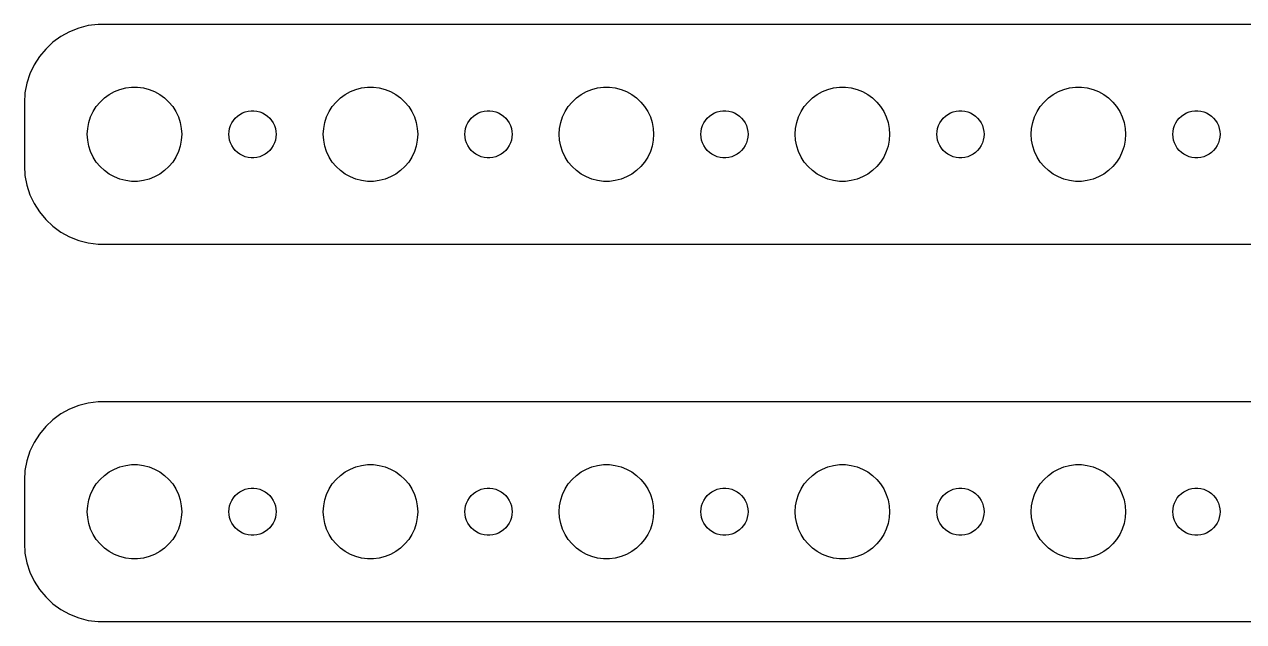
# Model space of a CAD drawing. Header units: metres. Extents: x -157 to 157, y 41 to 79.
# Drawn here: x -157 to -79.5, y 41 to 79 of the extents above; entities that cross this region are included whole.
import ezdxf

# ---------------------------------------------------------------- set-up
doc = ezdxf.new("R2010")
doc.units = ezdxf.units.M

msp = doc.modelspace()

# ---------------------------------------------------------------- linework, layer by layer
for p, q in [((-154.129, 78.5241), (-154.679, 78.2216)), ((-153.545, 78.7553), (-154.129, 78.5241)), ((-152.937, 78.9114), (-153.545, 78.7553)), ((-152.314, 78.9901), (-152.937, 78.9114)), ((152.314, 78.9901), (-152.314, 78.9901)), ((-155.187, 77.8526), (-155.645, 77.4227)), ((-154.679, 78.2216), (-155.187, 77.8526)), ((-156.045, 76.9389), (-156.382, 76.4088)), ((-155.645, 77.4227), (-156.045, 76.9389)), ((-156.382, 76.4088), (-156.649, 75.8406)), ((-156.843, 75.2434), (-156.961, 74.6267)), ((-156.649, 75.8406), (-156.843, 75.2434)), ((-156.961, 74.6267), (-157, 74)), ((-151.912, 74.3115), (-151.607, 74.533)), ((-151.607, 74.533), (-151.277, 74.7145)), ((-151.277, 74.7145), (-150.927, 74.8532)), ((-150.927, 74.8532), (-150.562, 74.9469)), ((-150.562, 74.9469), (-150.188, 74.9941)), ((-150.188, 74.9941), (-149.812, 74.9941)), ((-149.812, 74.9941), (-149.438, 74.9469)), ((-149.438, 74.9469), (-149.073, 74.8532)), ((-149.073, 74.8532), (-148.723, 74.7145)), ((-148.723, 74.7145), (-148.393, 74.533)), ((-148.393, 74.533), (-148.088, 74.3115)), ((-136.912, 74.3115), (-136.607, 74.533)), ((-136.607, 74.533), (-136.277, 74.7145)), ((-136.277, 74.7145), (-135.927, 74.8532)), ((-135.927, 74.8532), (-135.562, 74.9469)), ((-135.562, 74.9469), (-135.188, 74.9941)), ((-135.188, 74.9941), (-134.812, 74.9941)), ((-134.812, 74.9941), (-134.438, 74.9469)), ((-134.438, 74.9469), (-134.073, 74.8532)), ((-134.073, 74.8532), (-133.723, 74.7145)), ((-133.723, 74.7145), (-133.393, 74.533)), ((-133.393, 74.533), (-133.088, 74.3115)), ((-121.912, 74.3115), (-121.607, 74.533)), ((-121.607, 74.533), (-121.277, 74.7145)), ((-121.277, 74.7145), (-120.927, 74.8532)), ((-120.927, 74.8532), (-120.562, 74.9469)), ((-120.562, 74.9469), (-120.188, 74.9941)), ((-120.188, 74.9941), (-119.812, 74.9941)), ((-119.812, 74.9941), (-119.438, 74.9469)), ((-119.438, 74.9469), (-119.073, 74.8532)), ((-119.073, 74.8532), (-118.723, 74.7145)), ((-118.723, 74.7145), (-118.393, 74.533)), ((-118.393, 74.533), (-118.088, 74.3115)), ((-106.912, 74.3115), (-106.607, 74.533)), ((-106.607, 74.533), (-106.277, 74.7145)), ((-106.277, 74.7145), (-105.927, 74.8532)), ((-105.927, 74.8532), (-105.562, 74.9469)), ((-105.562, 74.9469), (-105.188, 74.9941)), ((-105.188, 74.9941), (-104.812, 74.9941)), ((-104.812, 74.9941), (-104.438, 74.9469)), ((-104.438, 74.9469), (-104.073, 74.8532)), ((-104.073, 74.8532), (-103.723, 74.7145)), ((-103.723, 74.7145), (-103.393, 74.533)), ((-103.393, 74.533), (-103.088, 74.3115)), ((-91.9123, 74.3115), (-91.6075, 74.533)), ((-91.6075, 74.533), (-91.2773, 74.7145)), ((-91.2773, 74.7145), (-90.927, 74.8532)), ((-90.927, 74.8532), (-90.5621, 74.9469)), ((-90.5621, 74.9469), (-90.1884, 74.9941)), ((-90.1884, 74.9941), (-89.8116, 74.9941)), ((-89.8116, 74.9941), (-89.4379, 74.9469)), ((-89.4379, 74.9469), (-89.073, 74.8532)), ((-89.073, 74.8532), (-88.7227, 74.7145)), ((-88.7227, 74.7145), (-88.3925, 74.533)), ((-88.3925, 74.533), (-88.0877, 74.3115)), ((-157, 74), (-157, 70)), ((-152.629, 73.4453), (-152.427, 73.7634)), ((-152.427, 73.7634), (-152.187, 74.0536)), ((-152.187, 74.0536), (-151.912, 74.3115)), ((-148.088, 74.3115), (-147.813, 74.0536)), ((-147.813, 74.0536), (-147.573, 73.7634)), ((-147.573, 73.7634), (-147.371, 73.4453)), ((-137.629, 73.4453), (-137.427, 73.7634)), ((-137.427, 73.7634), (-137.187, 74.0536)), ((-137.187, 74.0536), (-136.912, 74.3115)), ((-133.088, 74.3115), (-132.813, 74.0536)), ((-132.813, 74.0536), (-132.573, 73.7634)), ((-132.573, 73.7634), (-132.371, 73.4453)), ((-122.629, 73.4453), (-122.427, 73.7634)), ((-122.427, 73.7634), (-122.187, 74.0536)), ((-122.187, 74.0536), (-121.912, 74.3115)), ((-118.088, 74.3115), (-117.813, 74.0536)), ((-117.813, 74.0536), (-117.573, 73.7634)), ((-117.573, 73.7634), (-117.371, 73.4453)), ((-107.629, 73.4453), (-107.427, 73.7634)), ((-107.427, 73.7634), (-107.187, 74.0536)), ((-107.187, 74.0536), (-106.912, 74.3115)), ((-103.088, 74.3115), (-102.813, 74.0536)), ((-102.813, 74.0536), (-102.573, 73.7634)), ((-102.573, 73.7634), (-102.371, 73.4453)), ((-92.6289, 73.4453), (-92.427, 73.7634)), ((-92.427, 73.7634), (-92.1869, 74.0536)), ((-92.1869, 74.0536), (-91.9123, 74.3115)), ((-88.0877, 74.3115), (-87.8131, 74.0536)), ((-87.8131, 74.0536), (-87.573, 73.7634)), ((-87.573, 73.7634), (-87.3711, 73.4453)), ((-152.906, 72.7461), (-152.789, 73.1044)), ((-152.789, 73.1044), (-152.629, 73.4453)), ((-147.371, 73.4453), (-147.211, 73.1044)), ((-147.211, 73.1044), (-147.094, 72.7461)), ((-143.814, 72.7226), (-143.714, 72.8817)), ((-143.714, 72.8817), (-143.593, 73.0268)), ((-143.593, 73.0268), (-143.456, 73.1558)), ((-143.456, 73.1558), (-143.304, 73.2665)), ((-143.304, 73.2665), (-143.139, 73.3572)), ((-143.139, 73.3572), (-142.964, 73.4266)), ((-142.964, 73.4266), (-142.781, 73.4734)), ((-142.781, 73.4734), (-142.594, 73.497)), ((-142.594, 73.497), (-142.406, 73.497)), ((-142.406, 73.497), (-142.219, 73.4734)), ((-142.219, 73.4734), (-142.036, 73.4266)), ((-142.036, 73.4266), (-141.861, 73.3572)), ((-141.861, 73.3572), (-141.696, 73.2665)), ((-141.696, 73.2665), (-141.544, 73.1558)), ((-141.544, 73.1558), (-141.407, 73.0268)), ((-141.407, 73.0268), (-141.286, 72.8817)), ((-141.286, 72.8817), (-141.186, 72.7226)), ((-137.906, 72.7461), (-137.789, 73.1044)), ((-137.789, 73.1044), (-137.629, 73.4453)), ((-132.371, 73.4453), (-132.211, 73.1044)), ((-132.211, 73.1044), (-132.094, 72.7461)), ((-128.814, 72.7226), (-128.714, 72.8817)), ((-128.714, 72.8817), (-128.593, 73.0268)), ((-128.593, 73.0268), (-128.456, 73.1558)), ((-128.456, 73.1558), (-128.304, 73.2665)), ((-128.304, 73.2665), (-128.139, 73.3572)), ((-128.139, 73.3572), (-127.964, 73.4266)), ((-127.964, 73.4266), (-127.781, 73.4734)), ((-127.781, 73.4734), (-127.594, 73.497)), ((-127.594, 73.497), (-127.406, 73.497)), ((-127.406, 73.497), (-127.219, 73.4734)), ((-127.219, 73.4734), (-127.036, 73.4266)), ((-127.036, 73.4266), (-126.861, 73.3572)), ((-126.861, 73.3572), (-126.696, 73.2665)), ((-126.696, 73.2665), (-126.544, 73.1558)), ((-126.544, 73.1558), (-126.407, 73.0268)), ((-126.407, 73.0268), (-126.286, 72.8817)), ((-126.286, 72.8817), (-126.186, 72.7226)), ((-122.906, 72.7461), (-122.789, 73.1044)), ((-122.789, 73.1044), (-122.629, 73.4453)), ((-117.371, 73.4453), (-117.211, 73.1044)), ((-117.211, 73.1044), (-117.094, 72.7461)), ((-113.814, 72.7226), (-113.714, 72.8817)), ((-113.714, 72.8817), (-113.593, 73.0268)), ((-113.593, 73.0268), (-113.456, 73.1558)), ((-113.456, 73.1558), (-113.304, 73.2665)), ((-113.304, 73.2665), (-113.139, 73.3572)), ((-113.139, 73.3572), (-112.964, 73.4266)), ((-112.964, 73.4266), (-112.781, 73.4734)), ((-112.781, 73.4734), (-112.594, 73.497)), ((-112.594, 73.497), (-112.406, 73.497)), ((-112.406, 73.497), (-112.219, 73.4734)), ((-112.219, 73.4734), (-112.036, 73.4266)), ((-112.036, 73.4266), (-111.861, 73.3572)), ((-111.861, 73.3572), (-111.696, 73.2665)), ((-111.696, 73.2665), (-111.544, 73.1558)), ((-111.544, 73.1558), (-111.407, 73.0268)), ((-111.407, 73.0268), (-111.286, 72.8817)), ((-111.286, 72.8817), (-111.186, 72.7226)), ((-107.906, 72.7461), (-107.789, 73.1044)), ((-107.789, 73.1044), (-107.629, 73.4453)), ((-102.371, 73.4453), (-102.211, 73.1044)), ((-102.211, 73.1044), (-102.094, 72.7461)), ((-98.8145, 72.7226), (-98.7135, 72.8817)), ((-98.7135, 72.8817), (-98.5934, 73.0268)), ((-98.5934, 73.0268), (-98.4561, 73.1558)), ((-98.4561, 73.1558), (-98.3037, 73.2665)), ((-98.3037, 73.2665), (-98.1387, 73.3572)), ((-98.1387, 73.3572), (-97.9635, 73.4266)), ((-97.9635, 73.4266), (-97.7811, 73.4734)), ((-97.7811, 73.4734), (-97.5942, 73.497)), ((-97.5942, 73.497), (-97.4058, 73.497)), ((-97.4058, 73.497), (-97.2189, 73.4734)), ((-97.2189, 73.4734), (-97.0365, 73.4266)), ((-97.0365, 73.4266), (-96.8613, 73.3572)), ((-96.8613, 73.3572), (-96.6963, 73.2665)), ((-96.6963, 73.2665), (-96.5439, 73.1558)), ((-96.5439, 73.1558), (-96.4065, 73.0268)), ((-96.4065, 73.0268), (-96.2865, 72.8817)), ((-96.2865, 72.8817), (-96.1855, 72.7226)), ((-92.9057, 72.7461), (-92.7893, 73.1044)), ((-92.7893, 73.1044), (-92.6289, 73.4453)), ((-87.3711, 73.4453), (-87.2107, 73.1044)), ((-87.2107, 73.1044), (-87.0943, 72.7461)), ((-83.8145, 72.7226), (-83.7135, 72.8817)), ((-83.7135, 72.8817), (-83.5934, 73.0268)), ((-83.5934, 73.0268), (-83.4561, 73.1558)), ((-83.4561, 73.1558), (-83.3037, 73.2665)), ((-83.3037, 73.2665), (-83.1387, 73.3572)), ((-83.1387, 73.3572), (-82.9635, 73.4266)), ((-82.9635, 73.4266), (-82.7811, 73.4734)), ((-82.7811, 73.4734), (-82.5942, 73.497)), ((-82.5942, 73.497), (-82.4058, 73.497)), ((-82.4058, 73.497), (-82.2189, 73.4734)), ((-82.2189, 73.4734), (-82.0365, 73.4266)), ((-82.0365, 73.4266), (-81.8613, 73.3572)), ((-81.8613, 73.3572), (-81.6963, 73.2665)), ((-81.6963, 73.2665), (-81.5439, 73.1558)), ((-81.5439, 73.1558), (-81.4065, 73.0268)), ((-81.4065, 73.0268), (-81.2865, 72.8817)), ((-81.2865, 72.8817), (-81.1855, 72.7226)), ((-153, 72), (-152.976, 72.376)), ((-152.976, 72.376), (-152.906, 72.7461)), ((-147.094, 72.7461), (-147.024, 72.376)), ((-147.024, 72.376), (-147, 72)), ((-144, 72), (-143.988, 72.188)), ((-143.988, 72.188), (-143.953, 72.373)), ((-143.953, 72.373), (-143.895, 72.5522)), ((-143.895, 72.5522), (-143.814, 72.7226)), ((-141.186, 72.7226), (-141.105, 72.5522)), ((-141.105, 72.5522), (-141.047, 72.373)), ((-141.047, 72.373), (-141.012, 72.188)), ((-141.012, 72.188), (-141, 72)), ((-138, 72), (-137.976, 72.376)), ((-137.976, 72.376), (-137.906, 72.7461)), ((-132.094, 72.7461), (-132.024, 72.376)), ((-132.024, 72.376), (-132, 72)), ((-129, 72), (-128.988, 72.188)), ((-128.988, 72.188), (-128.953, 72.373)), ((-128.953, 72.373), (-128.895, 72.5522)), ((-128.895, 72.5522), (-128.814, 72.7226)), ((-126.186, 72.7226), (-126.105, 72.5522)), ((-126.105, 72.5522), (-126.047, 72.373)), ((-126.047, 72.373), (-126.012, 72.188)), ((-126.012, 72.188), (-126, 72)), ((-123, 72), (-122.976, 72.376)), ((-122.976, 72.376), (-122.906, 72.7461)), ((-117.094, 72.7461), (-117.024, 72.376)), ((-117.024, 72.376), (-117, 72)), ((-114, 72), (-113.988, 72.188)), ((-113.988, 72.188), (-113.953, 72.373)), ((-113.953, 72.373), (-113.895, 72.5522)), ((-113.895, 72.5522), (-113.814, 72.7226)), ((-111.186, 72.7226), (-111.105, 72.5522)), ((-111.105, 72.5522), (-111.047, 72.373)), ((-111.047, 72.373), (-111.012, 72.188)), ((-111.012, 72.188), (-111, 72)), ((-108, 72), (-107.976, 72.376)), ((-107.976, 72.376), (-107.906, 72.7461)), ((-102.094, 72.7461), (-102.024, 72.376)), ((-102.024, 72.376), (-102, 72)), ((-99, 72), (-98.9882, 72.188)), ((-98.9882, 72.188), (-98.9529, 72.373)), ((-98.9529, 72.373), (-98.8947, 72.5522)), ((-98.8947, 72.5522), (-98.8145, 72.7226)), ((-96.1855, 72.7226), (-96.1053, 72.5522)), ((-96.1053, 72.5522), (-96.0471, 72.373)), ((-96.0471, 72.373), (-96.0118, 72.188)), ((-96.0118, 72.188), (-96, 72)), ((-93, 72), (-92.9763, 72.376)), ((-92.9763, 72.376), (-92.9057, 72.7461)), ((-87.0943, 72.7461), (-87.0237, 72.376)), ((-87.0237, 72.376), (-87, 72)), ((-84, 72), (-83.9882, 72.188)), ((-83.9882, 72.188), (-83.9529, 72.373)), ((-83.9529, 72.373), (-83.8947, 72.5522)), ((-83.8947, 72.5522), (-83.8145, 72.7226)), ((-81.1855, 72.7226), (-81.1053, 72.5522)), ((-81.1053, 72.5522), (-81.0471, 72.373)), ((-81.0471, 72.373), (-81.0118, 72.188)), ((-81.0118, 72.188), (-81, 72)), ((-152.976, 71.624), (-153, 72)), ((-152.906, 71.2539), (-152.976, 71.624)), ((-147.024, 71.624), (-147.094, 71.2539)), ((-147, 72), (-147.024, 71.624)), ((-143.988, 71.812), (-144, 72)), ((-143.953, 71.627), (-143.988, 71.812)), ((-143.895, 71.4478), (-143.953, 71.627)), ((-143.814, 71.2774), (-143.895, 71.4478)), ((-141.105, 71.4478), (-141.186, 71.2774)), ((-141.047, 71.627), (-141.105, 71.4478)), ((-141.012, 71.812), (-141.047, 71.627)), ((-141, 72), (-141.012, 71.812)), ((-137.976, 71.624), (-138, 72)), ((-137.906, 71.2539), (-137.976, 71.624)), ((-132.024, 71.624), (-132.094, 71.2539)), ((-132, 72), (-132.024, 71.624)), ((-128.988, 71.812), (-129, 72)), ((-128.953, 71.627), (-128.988, 71.812)), ((-128.895, 71.4478), (-128.953, 71.627)), ((-128.814, 71.2774), (-128.895, 71.4478)), ((-126.105, 71.4478), (-126.186, 71.2774)), ((-126.047, 71.627), (-126.105, 71.4478)), ((-126.012, 71.812), (-126.047, 71.627)), ((-126, 72), (-126.012, 71.812)), ((-122.976, 71.624), (-123, 72)), ((-122.906, 71.2539), (-122.976, 71.624)), ((-117.024, 71.624), (-117.094, 71.2539)), ((-117, 72), (-117.024, 71.624)), ((-113.988, 71.812), (-114, 72)), ((-113.953, 71.627), (-113.988, 71.812)), ((-113.895, 71.4478), (-113.953, 71.627)), ((-113.814, 71.2774), (-113.895, 71.4478)), ((-111.105, 71.4478), (-111.186, 71.2774)), ((-111.047, 71.627), (-111.105, 71.4478)), ((-111.012, 71.812), (-111.047, 71.627)), ((-111, 72), (-111.012, 71.812)), ((-107.976, 71.624), (-108, 72)), ((-107.906, 71.2539), (-107.976, 71.624)), ((-102.024, 71.624), (-102.094, 71.2539)), ((-102, 72), (-102.024, 71.624)), ((-98.9882, 71.812), (-99, 72)), ((-98.9529, 71.627), (-98.9882, 71.812)), ((-98.8947, 71.4478), (-98.9529, 71.627)), ((-98.8145, 71.2774), (-98.8947, 71.4478)), ((-96.1053, 71.4478), (-96.1855, 71.2774)), ((-96.0471, 71.627), (-96.1053, 71.4478)), ((-96.0118, 71.812), (-96.0471, 71.627)), ((-96, 72), (-96.0118, 71.812)), ((-92.9763, 71.624), (-93, 72)), ((-92.9057, 71.2539), (-92.9763, 71.624)), ((-87.0237, 71.624), (-87.0943, 71.2539)), ((-87, 72), (-87.0237, 71.624)), ((-83.9882, 71.812), (-84, 72)), ((-83.9529, 71.627), (-83.9882, 71.812)), ((-83.8947, 71.4478), (-83.9529, 71.627)), ((-83.8145, 71.2774), (-83.8947, 71.4478)), ((-81.1053, 71.4478), (-81.1855, 71.2774)), ((-81.0471, 71.627), (-81.1053, 71.4478)), ((-81.0118, 71.812), (-81.0471, 71.627)), ((-81, 72), (-81.0118, 71.812)), ((-152.789, 70.8956), (-152.906, 71.2539)), ((-152.629, 70.5547), (-152.789, 70.8956)), ((-152.427, 70.2366), (-152.629, 70.5547)), ((-147.371, 70.5547), (-147.573, 70.2366)), ((-147.211, 70.8956), (-147.371, 70.5547)), ((-147.094, 71.2539), (-147.211, 70.8956)), ((-143.714, 71.1183), (-143.814, 71.2774)), ((-143.593, 70.9732), (-143.714, 71.1183)), ((-143.456, 70.8442), (-143.593, 70.9732)), ((-143.304, 70.7335), (-143.456, 70.8442)), ((-143.139, 70.6428), (-143.304, 70.7335)), ((-142.964, 70.5734), (-143.139, 70.6428)), ((-142.781, 70.5266), (-142.964, 70.5734)), ((-142.594, 70.503), (-142.781, 70.5266)), ((-142.219, 70.5266), (-142.406, 70.503)), ((-142.036, 70.5734), (-142.219, 70.5266)), ((-141.861, 70.6428), (-142.036, 70.5734)), ((-141.696, 70.7335), (-141.861, 70.6428)), ((-141.544, 70.8442), (-141.696, 70.7335)), ((-141.407, 70.9732), (-141.544, 70.8442)), ((-141.286, 71.1183), (-141.407, 70.9732)), ((-141.186, 71.2774), (-141.286, 71.1183)), ((-137.789, 70.8956), (-137.906, 71.2539)), ((-137.629, 70.5547), (-137.789, 70.8956)), ((-137.427, 70.2366), (-137.629, 70.5547)), ((-132.371, 70.5547), (-132.573, 70.2366)), ((-132.211, 70.8956), (-132.371, 70.5547)), ((-132.094, 71.2539), (-132.211, 70.8956)), ((-128.714, 71.1183), (-128.814, 71.2774)), ((-128.593, 70.9732), (-128.714, 71.1183)), ((-128.456, 70.8442), (-128.593, 70.9732)), ((-128.304, 70.7335), (-128.456, 70.8442)), ((-128.139, 70.6428), (-128.304, 70.7335)), ((-127.964, 70.5734), (-128.139, 70.6428)), ((-127.781, 70.5266), (-127.964, 70.5734)), ((-127.594, 70.503), (-127.781, 70.5266)), ((-127.219, 70.5266), (-127.406, 70.503)), ((-127.036, 70.5734), (-127.219, 70.5266)), ((-126.861, 70.6428), (-127.036, 70.5734)), ((-126.696, 70.7335), (-126.861, 70.6428)), ((-126.544, 70.8442), (-126.696, 70.7335)), ((-126.407, 70.9732), (-126.544, 70.8442)), ((-126.286, 71.1183), (-126.407, 70.9732)), ((-126.186, 71.2774), (-126.286, 71.1183)), ((-122.789, 70.8956), (-122.906, 71.2539)), ((-122.629, 70.5547), (-122.789, 70.8956)), ((-122.427, 70.2366), (-122.629, 70.5547)), ((-117.371, 70.5547), (-117.573, 70.2366)), ((-117.211, 70.8956), (-117.371, 70.5547)), ((-117.094, 71.2539), (-117.211, 70.8956)), ((-113.714, 71.1183), (-113.814, 71.2774)), ((-113.593, 70.9732), (-113.714, 71.1183)), ((-113.456, 70.8442), (-113.593, 70.9732)), ((-113.304, 70.7335), (-113.456, 70.8442)), ((-113.139, 70.6428), (-113.304, 70.7335)), ((-112.964, 70.5734), (-113.139, 70.6428)), ((-112.781, 70.5266), (-112.964, 70.5734)), ((-112.594, 70.503), (-112.781, 70.5266)), ((-112.219, 70.5266), (-112.406, 70.503)), ((-112.036, 70.5734), (-112.219, 70.5266)), ((-111.861, 70.6428), (-112.036, 70.5734)), ((-111.696, 70.7335), (-111.861, 70.6428)), ((-111.544, 70.8442), (-111.696, 70.7335)), ((-111.407, 70.9732), (-111.544, 70.8442)), ((-111.286, 71.1183), (-111.407, 70.9732)), ((-111.186, 71.2774), (-111.286, 71.1183)), ((-107.789, 70.8956), (-107.906, 71.2539)), ((-107.629, 70.5547), (-107.789, 70.8956)), ((-107.427, 70.2366), (-107.629, 70.5547)), ((-102.371, 70.5547), (-102.573, 70.2366)), ((-102.211, 70.8956), (-102.371, 70.5547)), ((-102.094, 71.2539), (-102.211, 70.8956)), ((-98.7135, 71.1183), (-98.8145, 71.2774)), ((-98.5934, 70.9732), (-98.7135, 71.1183)), ((-98.4561, 70.8442), (-98.5934, 70.9732)), ((-98.3037, 70.7335), (-98.4561, 70.8442)), ((-98.1387, 70.6428), (-98.3037, 70.7335)), ((-97.9635, 70.5734), (-98.1387, 70.6428)), ((-97.7811, 70.5266), (-97.9635, 70.5734)), ((-97.5942, 70.503), (-97.7811, 70.5266)), ((-97.2189, 70.5266), (-97.4058, 70.503)), ((-97.0365, 70.5734), (-97.2189, 70.5266)), ((-96.8613, 70.6428), (-97.0365, 70.5734)), ((-96.6963, 70.7335), (-96.8613, 70.6428)), ((-96.5439, 70.8442), (-96.6963, 70.7335)), ((-96.4065, 70.9732), (-96.5439, 70.8442)), ((-96.2865, 71.1183), (-96.4065, 70.9732)), ((-96.1855, 71.2774), (-96.2865, 71.1183)), ((-92.7893, 70.8956), (-92.9057, 71.2539)), ((-92.6289, 70.5547), (-92.7893, 70.8956)), ((-92.427, 70.2366), (-92.6289, 70.5547)), ((-87.3711, 70.5547), (-87.573, 70.2366)), ((-87.2107, 70.8956), (-87.3711, 70.5547)), ((-87.0943, 71.2539), (-87.2107, 70.8956)), ((-83.7135, 71.1183), (-83.8145, 71.2774)), ((-83.5934, 70.9732), (-83.7135, 71.1183)), ((-83.4561, 70.8442), (-83.5934, 70.9732)), ((-83.3037, 70.7335), (-83.4561, 70.8442)), ((-83.1387, 70.6428), (-83.3037, 70.7335)), ((-82.9635, 70.5734), (-83.1387, 70.6428)), ((-82.7811, 70.5266), (-82.9635, 70.5734)), ((-82.5942, 70.503), (-82.7811, 70.5266)), ((-82.2189, 70.5266), (-82.4058, 70.503)), ((-82.0365, 70.5734), (-82.2189, 70.5266)), ((-81.8613, 70.6428), (-82.0365, 70.5734)), ((-81.6963, 70.7335), (-81.8613, 70.6428)), ((-81.5439, 70.8442), (-81.6963, 70.7335)), ((-81.4065, 70.9732), (-81.5439, 70.8442)), ((-81.2865, 71.1183), (-81.4065, 70.9732)), ((-81.1855, 71.2774), (-81.2865, 71.1183)), ((-157, 70), (-156.961, 69.3733)), ((-152.187, 69.9464), (-152.427, 70.2366)), ((-151.912, 69.6885), (-152.187, 69.9464)), ((-147.813, 69.9464), (-148.088, 69.6885)), ((-147.573, 70.2366), (-147.813, 69.9464)), ((-142.406, 70.503), (-142.594, 70.503)), ((-137.187, 69.9464), (-137.427, 70.2366)), ((-136.912, 69.6885), (-137.187, 69.9464)), ((-132.813, 69.9464), (-133.088, 69.6885)), ((-132.573, 70.2366), (-132.813, 69.9464)), ((-127.406, 70.503), (-127.594, 70.503)), ((-122.187, 69.9464), (-122.427, 70.2366)), ((-121.912, 69.6885), (-122.187, 69.9464)), ((-117.813, 69.9464), (-118.088, 69.6885)), ((-117.573, 70.2366), (-117.813, 69.9464)), ((-112.406, 70.503), (-112.594, 70.503)), ((-107.187, 69.9464), (-107.427, 70.2366)), ((-106.912, 69.6885), (-107.187, 69.9464)), ((-102.813, 69.9464), (-103.088, 69.6885)), ((-102.573, 70.2366), (-102.813, 69.9464)), ((-97.4058, 70.503), (-97.5942, 70.503)), ((-92.1869, 69.9464), (-92.427, 70.2366)), ((-91.9123, 69.6885), (-92.1869, 69.9464)), ((-87.8131, 69.9464), (-88.0877, 69.6885)), ((-87.573, 70.2366), (-87.8131, 69.9464)), ((-82.4058, 70.503), (-82.5942, 70.503)), ((-156.961, 69.3733), (-156.843, 68.7566)), ((-151.607, 69.467), (-151.912, 69.6885)), ((-151.277, 69.2855), (-151.607, 69.467)), ((-150.927, 69.1468), (-151.277, 69.2855)), ((-150.562, 69.0531), (-150.927, 69.1468)), ((-150.188, 69.0059), (-150.562, 69.0531)), ((-149.812, 69.0059), (-150.188, 69.0059)), ((-149.438, 69.0531), (-149.812, 69.0059)), ((-149.073, 69.1468), (-149.438, 69.0531)), ((-148.723, 69.2855), (-149.073, 69.1468)), ((-148.393, 69.467), (-148.723, 69.2855)), ((-148.088, 69.6885), (-148.393, 69.467)), ((-136.607, 69.467), (-136.912, 69.6885)), ((-136.277, 69.2855), (-136.607, 69.467)), ((-135.927, 69.1468), (-136.277, 69.2855)), ((-135.562, 69.0531), (-135.927, 69.1468)), ((-135.188, 69.0059), (-135.562, 69.0531)), ((-134.812, 69.0059), (-135.188, 69.0059)), ((-134.438, 69.0531), (-134.812, 69.0059)), ((-134.073, 69.1468), (-134.438, 69.0531)), ((-133.723, 69.2855), (-134.073, 69.1468)), ((-133.393, 69.467), (-133.723, 69.2855)), ((-133.088, 69.6885), (-133.393, 69.467)), ((-121.607, 69.467), (-121.912, 69.6885)), ((-121.277, 69.2855), (-121.607, 69.467)), ((-120.927, 69.1468), (-121.277, 69.2855)), ((-120.562, 69.0531), (-120.927, 69.1468)), ((-120.188, 69.0059), (-120.562, 69.0531)), ((-119.812, 69.0059), (-120.188, 69.0059)), ((-119.438, 69.0531), (-119.812, 69.0059)), ((-119.073, 69.1468), (-119.438, 69.0531)), ((-118.723, 69.2855), (-119.073, 69.1468)), ((-118.393, 69.467), (-118.723, 69.2855)), ((-118.088, 69.6885), (-118.393, 69.467)), ((-106.607, 69.467), (-106.912, 69.6885)), ((-106.277, 69.2855), (-106.607, 69.467)), ((-105.927, 69.1468), (-106.277, 69.2855)), ((-105.562, 69.0531), (-105.927, 69.1468)), ((-105.188, 69.0059), (-105.562, 69.0531)), ((-104.812, 69.0059), (-105.188, 69.0059)), ((-104.438, 69.0531), (-104.812, 69.0059)), ((-104.073, 69.1468), (-104.438, 69.0531)), ((-103.723, 69.2855), (-104.073, 69.1468)), ((-103.393, 69.467), (-103.723, 69.2855)), ((-103.088, 69.6885), (-103.393, 69.467)), ((-91.6075, 69.467), (-91.9123, 69.6885)), ((-91.2773, 69.2855), (-91.6075, 69.467)), ((-90.927, 69.1468), (-91.2773, 69.2855)), ((-90.5621, 69.0531), (-90.927, 69.1468)), ((-90.1884, 69.0059), (-90.5621, 69.0531)), ((-89.8116, 69.0059), (-90.1884, 69.0059)), ((-89.4379, 69.0531), (-89.8116, 69.0059)), ((-89.073, 69.1468), (-89.4379, 69.0531)), ((-88.7227, 69.2855), (-89.073, 69.1468)), ((-88.3925, 69.467), (-88.7227, 69.2855)), ((-88.0877, 69.6885), (-88.3925, 69.467)), ((-156.843, 68.7566), (-156.649, 68.1594)), ((-156.649, 68.1594), (-156.382, 67.5912)), ((-156.382, 67.5912), (-156.045, 67.0611)), ((-156.045, 67.0611), (-155.645, 66.5773)), ((-155.645, 66.5773), (-155.187, 66.1474)), ((-155.187, 66.1474), (-154.679, 65.7784)), ((-154.679, 65.7784), (-154.129, 65.4759)), ((-154.129, 65.4759), (-153.545, 65.2447)), ((-153.545, 65.2447), (-152.937, 65.0886)), ((-152.937, 65.0886), (-152.314, 65.0099)), ((-152.314, 65.0099), (152.314, 65.0099)), ((-154.129, 54.5241), (-154.679, 54.2216)), ((-153.545, 54.7553), (-154.129, 54.5241)), ((-152.937, 54.9114), (-153.545, 54.7553)), ((-152.314, 54.9901), (-152.937, 54.9114)), ((152.314, 54.9901), (-152.314, 54.9901)), ((-155.187, 53.8526), (-155.645, 53.4227)), ((-154.679, 54.2216), (-155.187, 53.8526)), ((-156.045, 52.9389), (-156.382, 52.4088)), ((-155.645, 53.4227), (-156.045, 52.9389)), ((-156.382, 52.4088), (-156.649, 51.8406)), ((-156.843, 51.2434), (-156.961, 50.6267)), ((-156.649, 51.8406), (-156.843, 51.2434)), ((-156.961, 50.6267), (-157, 50)), ((-151.912, 50.3115), (-151.607, 50.533)), ((-151.607, 50.533), (-151.277, 50.7145)), ((-151.277, 50.7145), (-150.927, 50.8532)), ((-150.927, 50.8532), (-150.562, 50.9469)), ((-150.562, 50.9469), (-150.188, 50.9941)), ((-150.188, 50.9941), (-149.812, 50.9941)), ((-149.812, 50.9941), (-149.438, 50.9469)), ((-149.438, 50.9469), (-149.073, 50.8532)), ((-149.073, 50.8532), (-148.723, 50.7145)), ((-148.723, 50.7145), (-148.393, 50.533)), ((-148.393, 50.533), (-148.088, 50.3115)), ((-136.912, 50.3115), (-136.607, 50.533)), ((-136.607, 50.533), (-136.277, 50.7145)), ((-136.277, 50.7145), (-135.927, 50.8532)), ((-135.927, 50.8532), (-135.562, 50.9469)), ((-135.562, 50.9469), (-135.188, 50.9941)), ((-135.188, 50.9941), (-134.812, 50.9941)), ((-134.812, 50.9941), (-134.438, 50.9469)), ((-134.438, 50.9469), (-134.073, 50.8532)), ((-134.073, 50.8532), (-133.723, 50.7145)), ((-133.723, 50.7145), (-133.393, 50.533)), ((-133.393, 50.533), (-133.088, 50.3115)), ((-121.912, 50.3115), (-121.607, 50.533)), ((-121.607, 50.533), (-121.277, 50.7145)), ((-121.277, 50.7145), (-120.927, 50.8532)), ((-120.927, 50.8532), (-120.562, 50.9469)), ((-120.562, 50.9469), (-120.188, 50.9941)), ((-120.188, 50.9941), (-119.812, 50.9941)), ((-119.812, 50.9941), (-119.438, 50.9469)), ((-119.438, 50.9469), (-119.073, 50.8532)), ((-119.073, 50.8532), (-118.723, 50.7145)), ((-118.723, 50.7145), (-118.393, 50.533)), ((-118.393, 50.533), (-118.088, 50.3115)), ((-106.912, 50.3115), (-106.607, 50.533)), ((-106.607, 50.533), (-106.277, 50.7145)), ((-106.277, 50.7145), (-105.927, 50.8532)), ((-105.927, 50.8532), (-105.562, 50.9469)), ((-105.562, 50.9469), (-105.188, 50.9941)), ((-105.188, 50.9941), (-104.812, 50.9941)), ((-104.812, 50.9941), (-104.438, 50.9469)), ((-104.438, 50.9469), (-104.073, 50.8532)), ((-104.073, 50.8532), (-103.723, 50.7145)), ((-103.723, 50.7145), (-103.393, 50.533)), ((-103.393, 50.533), (-103.088, 50.3115)), ((-91.9123, 50.3115), (-91.6075, 50.533)), ((-91.6075, 50.533), (-91.2773, 50.7145)), ((-91.2773, 50.7145), (-90.927, 50.8532)), ((-90.927, 50.8532), (-90.5621, 50.9469)), ((-90.5621, 50.9469), (-90.1884, 50.9941)), ((-90.1884, 50.9941), (-89.8116, 50.9941)), ((-89.8116, 50.9941), (-89.4379, 50.9469)), ((-89.4379, 50.9469), (-89.073, 50.8532)), ((-89.073, 50.8532), (-88.7227, 50.7145)), ((-88.7227, 50.7145), (-88.3925, 50.533)), ((-88.3925, 50.533), (-88.0877, 50.3115)), ((-157, 50), (-157, 46)), ((-152.629, 49.4453), (-152.427, 49.7634)), ((-152.427, 49.7634), (-152.187, 50.0536)), ((-152.187, 50.0536), (-151.912, 50.3115)), ((-148.088, 50.3115), (-147.813, 50.0536)), ((-147.813, 50.0536), (-147.573, 49.7634)), ((-147.573, 49.7634), (-147.371, 49.4453)), ((-137.629, 49.4453), (-137.427, 49.7634)), ((-137.427, 49.7634), (-137.187, 50.0536)), ((-137.187, 50.0536), (-136.912, 50.3115)), ((-133.088, 50.3115), (-132.813, 50.0536)), ((-132.813, 50.0536), (-132.573, 49.7634)), ((-132.573, 49.7634), (-132.371, 49.4453)), ((-122.629, 49.4453), (-122.427, 49.7634)), ((-122.427, 49.7634), (-122.187, 50.0536)), ((-122.187, 50.0536), (-121.912, 50.3115)), ((-118.088, 50.3115), (-117.813, 50.0536)), ((-117.813, 50.0536), (-117.573, 49.7634)), ((-117.573, 49.7634), (-117.371, 49.4453)), ((-107.629, 49.4453), (-107.427, 49.7634)), ((-107.427, 49.7634), (-107.187, 50.0536)), ((-107.187, 50.0536), (-106.912, 50.3115)), ((-103.088, 50.3115), (-102.813, 50.0536)), ((-102.813, 50.0536), (-102.573, 49.7634)), ((-102.573, 49.7634), (-102.371, 49.4453)), ((-92.6289, 49.4453), (-92.427, 49.7634)), ((-92.427, 49.7634), (-92.1869, 50.0536)), ((-92.1869, 50.0536), (-91.9123, 50.3115)), ((-88.0877, 50.3115), (-87.8131, 50.0536)), ((-87.8131, 50.0536), (-87.573, 49.7634)), ((-87.573, 49.7634), (-87.3711, 49.4453)), ((-152.906, 48.7461), (-152.789, 49.1044)), ((-152.789, 49.1044), (-152.629, 49.4453)), ((-147.371, 49.4453), (-147.211, 49.1044)), ((-147.211, 49.1044), (-147.094, 48.7461)), ((-143.814, 48.7226), (-143.714, 48.8817)), ((-143.714, 48.8817), (-143.593, 49.0268)), ((-143.593, 49.0268), (-143.456, 49.1558)), ((-143.456, 49.1558), (-143.304, 49.2665)), ((-143.304, 49.2665), (-143.139, 49.3572)), ((-143.139, 49.3572), (-142.964, 49.4266)), ((-142.964, 49.4266), (-142.781, 49.4734)), ((-142.781, 49.4734), (-142.594, 49.497)), ((-142.594, 49.497), (-142.406, 49.497)), ((-142.406, 49.497), (-142.219, 49.4734)), ((-142.219, 49.4734), (-142.036, 49.4266)), ((-142.036, 49.4266), (-141.861, 49.3572)), ((-141.861, 49.3572), (-141.696, 49.2665)), ((-141.696, 49.2665), (-141.544, 49.1558)), ((-141.544, 49.1558), (-141.407, 49.0268)), ((-141.407, 49.0268), (-141.286, 48.8817)), ((-141.286, 48.8817), (-141.186, 48.7226)), ((-137.906, 48.7461), (-137.789, 49.1044)), ((-137.789, 49.1044), (-137.629, 49.4453)), ((-132.371, 49.4453), (-132.211, 49.1044)), ((-132.211, 49.1044), (-132.094, 48.7461)), ((-128.814, 48.7226), (-128.714, 48.8817)), ((-128.714, 48.8817), (-128.593, 49.0268)), ((-128.593, 49.0268), (-128.456, 49.1558)), ((-128.456, 49.1558), (-128.304, 49.2665)), ((-128.304, 49.2665), (-128.139, 49.3572)), ((-128.139, 49.3572), (-127.964, 49.4266)), ((-127.964, 49.4266), (-127.781, 49.4734)), ((-127.781, 49.4734), (-127.594, 49.497)), ((-127.594, 49.497), (-127.406, 49.497)), ((-127.406, 49.497), (-127.219, 49.4734)), ((-127.219, 49.4734), (-127.036, 49.4266)), ((-127.036, 49.4266), (-126.861, 49.3572)), ((-126.861, 49.3572), (-126.696, 49.2665)), ((-126.696, 49.2665), (-126.544, 49.1558)), ((-126.544, 49.1558), (-126.407, 49.0268)), ((-126.407, 49.0268), (-126.286, 48.8817)), ((-126.286, 48.8817), (-126.186, 48.7226)), ((-122.906, 48.7461), (-122.789, 49.1044)), ((-122.789, 49.1044), (-122.629, 49.4453)), ((-117.371, 49.4453), (-117.211, 49.1044)), ((-117.211, 49.1044), (-117.094, 48.7461)), ((-113.814, 48.7226), (-113.714, 48.8817)), ((-113.714, 48.8817), (-113.593, 49.0268)), ((-113.593, 49.0268), (-113.456, 49.1558)), ((-113.456, 49.1558), (-113.304, 49.2665)), ((-113.304, 49.2665), (-113.139, 49.3572)), ((-113.139, 49.3572), (-112.964, 49.4266)), ((-112.964, 49.4266), (-112.781, 49.4734)), ((-112.781, 49.4734), (-112.594, 49.497)), ((-112.594, 49.497), (-112.406, 49.497)), ((-112.406, 49.497), (-112.219, 49.4734)), ((-112.219, 49.4734), (-112.036, 49.4266)), ((-112.036, 49.4266), (-111.861, 49.3572)), ((-111.861, 49.3572), (-111.696, 49.2665)), ((-111.696, 49.2665), (-111.544, 49.1558)), ((-111.544, 49.1558), (-111.407, 49.0268)), ((-111.407, 49.0268), (-111.286, 48.8817)), ((-111.286, 48.8817), (-111.186, 48.7226)), ((-107.906, 48.7461), (-107.789, 49.1044)), ((-107.789, 49.1044), (-107.629, 49.4453)), ((-102.371, 49.4453), (-102.211, 49.1044)), ((-102.211, 49.1044), (-102.094, 48.7461)), ((-98.8145, 48.7226), (-98.7135, 48.8817)), ((-98.7135, 48.8817), (-98.5934, 49.0268)), ((-98.5934, 49.0268), (-98.4561, 49.1558)), ((-98.4561, 49.1558), (-98.3037, 49.2665)), ((-98.3037, 49.2665), (-98.1387, 49.3572)), ((-98.1387, 49.3572), (-97.9635, 49.4266)), ((-97.9635, 49.4266), (-97.7811, 49.4734)), ((-97.7811, 49.4734), (-97.5942, 49.497)), ((-97.5942, 49.497), (-97.4058, 49.497)), ((-97.4058, 49.497), (-97.2189, 49.4734)), ((-97.2189, 49.4734), (-97.0365, 49.4266)), ((-97.0365, 49.4266), (-96.8613, 49.3572)), ((-96.8613, 49.3572), (-96.6963, 49.2665)), ((-96.6963, 49.2665), (-96.5439, 49.1558)), ((-96.5439, 49.1558), (-96.4065, 49.0268)), ((-96.4065, 49.0268), (-96.2865, 48.8817)), ((-96.2865, 48.8817), (-96.1855, 48.7226)), ((-92.9057, 48.7461), (-92.7893, 49.1044)), ((-92.7893, 49.1044), (-92.6289, 49.4453)), ((-87.3711, 49.4453), (-87.2107, 49.1044)), ((-87.2107, 49.1044), (-87.0943, 48.7461)), ((-83.8145, 48.7226), (-83.7135, 48.8817)), ((-83.7135, 48.8817), (-83.5934, 49.0268)), ((-83.5934, 49.0268), (-83.4561, 49.1558)), ((-83.4561, 49.1558), (-83.3037, 49.2665)), ((-83.3037, 49.2665), (-83.1387, 49.3572)), ((-83.1387, 49.3572), (-82.9635, 49.4266)), ((-82.9635, 49.4266), (-82.7811, 49.4734)), ((-82.7811, 49.4734), (-82.5942, 49.497)), ((-82.5942, 49.497), (-82.4058, 49.497)), ((-82.4058, 49.497), (-82.2189, 49.4734)), ((-82.2189, 49.4734), (-82.0365, 49.4266)), ((-82.0365, 49.4266), (-81.8613, 49.3572)), ((-81.8613, 49.3572), (-81.6963, 49.2665)), ((-81.6963, 49.2665), (-81.5439, 49.1558)), ((-81.5439, 49.1558), (-81.4065, 49.0268)), ((-81.4065, 49.0268), (-81.2865, 48.8817)), ((-81.2865, 48.8817), (-81.1855, 48.7226)), ((-153, 48), (-152.976, 48.376)), ((-152.976, 48.376), (-152.906, 48.7461)), ((-147.094, 48.7461), (-147.024, 48.376)), ((-147.024, 48.376), (-147, 48)), ((-144, 48), (-143.988, 48.188)), ((-143.988, 48.188), (-143.953, 48.373)), ((-143.953, 48.373), (-143.895, 48.5522)), ((-143.895, 48.5522), (-143.814, 48.7226)), ((-141.186, 48.7226), (-141.105, 48.5522)), ((-141.105, 48.5522), (-141.047, 48.373)), ((-141.047, 48.373), (-141.012, 48.188)), ((-141.012, 48.188), (-141, 48)), ((-138, 48), (-137.976, 48.376)), ((-137.976, 48.376), (-137.906, 48.7461)), ((-132.094, 48.7461), (-132.024, 48.376)), ((-132.024, 48.376), (-132, 48)), ((-129, 48), (-128.988, 48.188)), ((-128.988, 48.188), (-128.953, 48.373)), ((-128.953, 48.373), (-128.895, 48.5522)), ((-128.895, 48.5522), (-128.814, 48.7226)), ((-126.186, 48.7226), (-126.105, 48.5522)), ((-126.105, 48.5522), (-126.047, 48.373)), ((-126.047, 48.373), (-126.012, 48.188)), ((-126.012, 48.188), (-126, 48)), ((-123, 48), (-122.976, 48.376)), ((-122.976, 48.376), (-122.906, 48.7461)), ((-117.094, 48.7461), (-117.024, 48.376)), ((-117.024, 48.376), (-117, 48)), ((-114, 48), (-113.988, 48.188)), ((-113.988, 48.188), (-113.953, 48.373)), ((-113.953, 48.373), (-113.895, 48.5522)), ((-113.895, 48.5522), (-113.814, 48.7226)), ((-111.186, 48.7226), (-111.105, 48.5522)), ((-111.105, 48.5522), (-111.047, 48.373)), ((-111.047, 48.373), (-111.012, 48.188)), ((-111.012, 48.188), (-111, 48)), ((-108, 48), (-107.976, 48.376)), ((-107.976, 48.376), (-107.906, 48.7461)), ((-102.094, 48.7461), (-102.024, 48.376)), ((-102.024, 48.376), (-102, 48)), ((-99, 48), (-98.9882, 48.188)), ((-98.9882, 48.188), (-98.9529, 48.373)), ((-98.9529, 48.373), (-98.8947, 48.5522)), ((-98.8947, 48.5522), (-98.8145, 48.7226)), ((-96.1855, 48.7226), (-96.1053, 48.5522)), ((-96.1053, 48.5522), (-96.0471, 48.373)), ((-96.0471, 48.373), (-96.0118, 48.188)), ((-96.0118, 48.188), (-96, 48)), ((-93, 48), (-92.9763, 48.376)), ((-92.9763, 48.376), (-92.9057, 48.7461)), ((-87.0943, 48.7461), (-87.0237, 48.376)), ((-87.0237, 48.376), (-87, 48)), ((-84, 48), (-83.9882, 48.188)), ((-83.9882, 48.188), (-83.9529, 48.373)), ((-83.9529, 48.373), (-83.8947, 48.5522)), ((-83.8947, 48.5522), (-83.8145, 48.7226)), ((-81.1855, 48.7226), (-81.1053, 48.5522)), ((-81.1053, 48.5522), (-81.0471, 48.373)), ((-81.0471, 48.373), (-81.0118, 48.188)), ((-81.0118, 48.188), (-81, 48)), ((-152.976, 47.624), (-153, 48)), ((-152.906, 47.2539), (-152.976, 47.624)), ((-147.024, 47.624), (-147.094, 47.2539)), ((-147, 48), (-147.024, 47.624)), ((-143.988, 47.812), (-144, 48)), ((-143.953, 47.627), (-143.988, 47.812)), ((-143.895, 47.4478), (-143.953, 47.627)), ((-143.814, 47.2774), (-143.895, 47.4478)), ((-143.714, 47.1183), (-143.814, 47.2774)), ((-141.186, 47.2774), (-141.286, 47.1183)), ((-141.105, 47.4478), (-141.186, 47.2774)), ((-141.047, 47.627), (-141.105, 47.4478)), ((-141.012, 47.812), (-141.047, 47.627)), ((-141, 48), (-141.012, 47.812)), ((-137.976, 47.624), (-138, 48)), ((-137.906, 47.2539), (-137.976, 47.624)), ((-132.024, 47.624), (-132.094, 47.2539)), ((-132, 48), (-132.024, 47.624)), ((-128.988, 47.812), (-129, 48)), ((-128.953, 47.627), (-128.988, 47.812)), ((-128.895, 47.4478), (-128.953, 47.627)), ((-128.814, 47.2774), (-128.895, 47.4478)), ((-128.714, 47.1183), (-128.814, 47.2774)), ((-126.186, 47.2774), (-126.286, 47.1183)), ((-126.105, 47.4478), (-126.186, 47.2774)), ((-126.047, 47.627), (-126.105, 47.4478)), ((-126.012, 47.812), (-126.047, 47.627)), ((-126, 48), (-126.012, 47.812)), ((-122.976, 47.624), (-123, 48)), ((-122.906, 47.2539), (-122.976, 47.624)), ((-117.024, 47.624), (-117.094, 47.2539)), ((-117, 48), (-117.024, 47.624)), ((-113.988, 47.812), (-114, 48)), ((-113.953, 47.627), (-113.988, 47.812)), ((-113.895, 47.4478), (-113.953, 47.627)), ((-113.814, 47.2774), (-113.895, 47.4478)), ((-113.714, 47.1183), (-113.814, 47.2774)), ((-111.186, 47.2774), (-111.286, 47.1183)), ((-111.105, 47.4478), (-111.186, 47.2774)), ((-111.047, 47.627), (-111.105, 47.4478)), ((-111.012, 47.812), (-111.047, 47.627)), ((-111, 48), (-111.012, 47.812)), ((-107.976, 47.624), (-108, 48)), ((-107.906, 47.2539), (-107.976, 47.624)), ((-102.024, 47.624), (-102.094, 47.2539)), ((-102, 48), (-102.024, 47.624)), ((-98.9882, 47.812), (-99, 48)), ((-98.9529, 47.627), (-98.9882, 47.812)), ((-98.8947, 47.4478), (-98.9529, 47.627)), ((-98.8145, 47.2774), (-98.8947, 47.4478)), ((-98.7135, 47.1183), (-98.8145, 47.2774)), ((-96.1855, 47.2774), (-96.2865, 47.1183)), ((-96.1053, 47.4478), (-96.1855, 47.2774)), ((-96.0471, 47.627), (-96.1053, 47.4478)), ((-96.0118, 47.812), (-96.0471, 47.627)), ((-96, 48), (-96.0118, 47.812)), ((-92.9763, 47.624), (-93, 48)), ((-92.9057, 47.2539), (-92.9763, 47.624)), ((-87.0237, 47.624), (-87.0943, 47.2539)), ((-87, 48), (-87.0237, 47.624)), ((-83.9882, 47.812), (-84, 48)), ((-83.9529, 47.627), (-83.9882, 47.812)), ((-83.8947, 47.4478), (-83.9529, 47.627)), ((-83.8145, 47.2774), (-83.8947, 47.4478)), ((-83.7135, 47.1183), (-83.8145, 47.2774)), ((-81.1855, 47.2774), (-81.2865, 47.1183)), ((-81.1053, 47.4478), (-81.1855, 47.2774)), ((-81.0471, 47.627), (-81.1053, 47.4478)), ((-81.0118, 47.812), (-81.0471, 47.627)), ((-81, 48), (-81.0118, 47.812)), ((-152.789, 46.8956), (-152.906, 47.2539)), ((-152.629, 46.5547), (-152.789, 46.8956)), ((-152.427, 46.2366), (-152.629, 46.5547)), ((-147.371, 46.5547), (-147.573, 46.2366)), ((-147.211, 46.8956), (-147.371, 46.5547)), ((-147.094, 47.2539), (-147.211, 46.8956)), ((-143.593, 46.9732), (-143.714, 47.1183)), ((-143.456, 46.8442), (-143.593, 46.9732)), ((-143.304, 46.7335), (-143.456, 46.8442)), ((-143.139, 46.6428), (-143.304, 46.7335)), ((-142.964, 46.5734), (-143.139, 46.6428)), ((-142.781, 46.5266), (-142.964, 46.5734)), ((-142.594, 46.503), (-142.781, 46.5266)), ((-142.406, 46.503), (-142.594, 46.503)), ((-142.219, 46.5266), (-142.406, 46.503)), ((-142.036, 46.5734), (-142.219, 46.5266)), ((-141.861, 46.6428), (-142.036, 46.5734)), ((-141.696, 46.7335), (-141.861, 46.6428)), ((-141.544, 46.8442), (-141.696, 46.7335)), ((-141.407, 46.9732), (-141.544, 46.8442)), ((-141.286, 47.1183), (-141.407, 46.9732)), ((-137.789, 46.8956), (-137.906, 47.2539)), ((-137.629, 46.5547), (-137.789, 46.8956)), ((-137.427, 46.2366), (-137.629, 46.5547)), ((-132.371, 46.5547), (-132.573, 46.2366)), ((-132.211, 46.8956), (-132.371, 46.5547)), ((-132.094, 47.2539), (-132.211, 46.8956)), ((-128.593, 46.9732), (-128.714, 47.1183)), ((-128.456, 46.8442), (-128.593, 46.9732)), ((-128.304, 46.7335), (-128.456, 46.8442)), ((-128.139, 46.6428), (-128.304, 46.7335)), ((-127.964, 46.5734), (-128.139, 46.6428)), ((-127.781, 46.5266), (-127.964, 46.5734)), ((-127.594, 46.503), (-127.781, 46.5266)), ((-127.406, 46.503), (-127.594, 46.503)), ((-127.219, 46.5266), (-127.406, 46.503)), ((-127.036, 46.5734), (-127.219, 46.5266)), ((-126.861, 46.6428), (-127.036, 46.5734)), ((-126.696, 46.7335), (-126.861, 46.6428)), ((-126.544, 46.8442), (-126.696, 46.7335)), ((-126.407, 46.9732), (-126.544, 46.8442)), ((-126.286, 47.1183), (-126.407, 46.9732)), ((-122.789, 46.8956), (-122.906, 47.2539)), ((-122.629, 46.5547), (-122.789, 46.8956)), ((-122.427, 46.2366), (-122.629, 46.5547)), ((-117.371, 46.5547), (-117.573, 46.2366)), ((-117.211, 46.8956), (-117.371, 46.5547)), ((-117.094, 47.2539), (-117.211, 46.8956)), ((-113.593, 46.9732), (-113.714, 47.1183)), ((-113.456, 46.8442), (-113.593, 46.9732)), ((-113.304, 46.7335), (-113.456, 46.8442)), ((-113.139, 46.6428), (-113.304, 46.7335)), ((-112.964, 46.5734), (-113.139, 46.6428)), ((-112.781, 46.5266), (-112.964, 46.5734)), ((-112.594, 46.503), (-112.781, 46.5266)), ((-112.406, 46.503), (-112.594, 46.503)), ((-112.219, 46.5266), (-112.406, 46.503)), ((-112.036, 46.5734), (-112.219, 46.5266)), ((-111.861, 46.6428), (-112.036, 46.5734)), ((-111.696, 46.7335), (-111.861, 46.6428)), ((-111.544, 46.8442), (-111.696, 46.7335)), ((-111.407, 46.9732), (-111.544, 46.8442)), ((-111.286, 47.1183), (-111.407, 46.9732)), ((-107.789, 46.8956), (-107.906, 47.2539)), ((-107.629, 46.5547), (-107.789, 46.8956)), ((-107.427, 46.2366), (-107.629, 46.5547)), ((-102.371, 46.5547), (-102.573, 46.2366)), ((-102.211, 46.8956), (-102.371, 46.5547)), ((-102.094, 47.2539), (-102.211, 46.8956)), ((-98.5934, 46.9732), (-98.7135, 47.1183)), ((-98.4561, 46.8442), (-98.5934, 46.9732)), ((-98.3037, 46.7335), (-98.4561, 46.8442)), ((-98.1387, 46.6428), (-98.3037, 46.7335)), ((-97.9635, 46.5734), (-98.1387, 46.6428)), ((-97.7811, 46.5266), (-97.9635, 46.5734)), ((-97.5942, 46.503), (-97.7811, 46.5266)), ((-97.4058, 46.503), (-97.5942, 46.503)), ((-97.2189, 46.5266), (-97.4058, 46.503)), ((-97.0365, 46.5734), (-97.2189, 46.5266)), ((-96.8613, 46.6428), (-97.0365, 46.5734)), ((-96.6963, 46.7335), (-96.8613, 46.6428)), ((-96.5439, 46.8442), (-96.6963, 46.7335)), ((-96.4065, 46.9732), (-96.5439, 46.8442)), ((-96.2865, 47.1183), (-96.4065, 46.9732)), ((-92.7893, 46.8956), (-92.9057, 47.2539)), ((-92.6289, 46.5547), (-92.7893, 46.8956)), ((-92.427, 46.2366), (-92.6289, 46.5547)), ((-87.3711, 46.5547), (-87.573, 46.2366)), ((-87.2107, 46.8956), (-87.3711, 46.5547)), ((-87.0943, 47.2539), (-87.2107, 46.8956)), ((-83.5934, 46.9732), (-83.7135, 47.1183)), ((-83.4561, 46.8442), (-83.5934, 46.9732)), ((-83.3037, 46.7335), (-83.4561, 46.8442)), ((-83.1387, 46.6428), (-83.3037, 46.7335)), ((-82.9635, 46.5734), (-83.1387, 46.6428)), ((-82.7811, 46.5266), (-82.9635, 46.5734)), ((-82.5942, 46.503), (-82.7811, 46.5266)), ((-82.4058, 46.503), (-82.5942, 46.503)), ((-82.2189, 46.5266), (-82.4058, 46.503)), ((-82.0365, 46.5734), (-82.2189, 46.5266)), ((-81.8613, 46.6428), (-82.0365, 46.5734)), ((-81.6963, 46.7335), (-81.8613, 46.6428)), ((-81.5439, 46.8442), (-81.6963, 46.7335)), ((-81.4065, 46.9732), (-81.5439, 46.8442)), ((-81.2865, 47.1183), (-81.4065, 46.9732)), ((-157, 46), (-156.961, 45.3733)), ((-152.187, 45.9464), (-152.427, 46.2366)), ((-151.912, 45.6885), (-152.187, 45.9464)), ((-147.813, 45.9464), (-148.088, 45.6885)), ((-147.573, 46.2366), (-147.813, 45.9464)), ((-137.187, 45.9464), (-137.427, 46.2366)), ((-136.912, 45.6885), (-137.187, 45.9464)), ((-132.813, 45.9464), (-133.088, 45.6885)), ((-132.573, 46.2366), (-132.813, 45.9464)), ((-122.187, 45.9464), (-122.427, 46.2366)), ((-121.912, 45.6885), (-122.187, 45.9464)), ((-117.813, 45.9464), (-118.088, 45.6885)), ((-117.573, 46.2366), (-117.813, 45.9464)), ((-107.187, 45.9464), (-107.427, 46.2366)), ((-106.912, 45.6885), (-107.187, 45.9464)), ((-102.813, 45.9464), (-103.088, 45.6885)), ((-102.573, 46.2366), (-102.813, 45.9464)), ((-92.1869, 45.9464), (-92.427, 46.2366)), ((-91.9123, 45.6885), (-92.1869, 45.9464)), ((-87.8131, 45.9464), (-88.0877, 45.6885)), ((-87.573, 46.2366), (-87.8131, 45.9464)), ((-156.961, 45.3733), (-156.843, 44.7566)), ((-151.607, 45.467), (-151.912, 45.6885)), ((-151.277, 45.2855), (-151.607, 45.467)), ((-150.927, 45.1468), (-151.277, 45.2855)), ((-150.562, 45.0531), (-150.927, 45.1468)), ((-150.188, 45.0059), (-150.562, 45.0531)), ((-149.812, 45.0059), (-150.188, 45.0059)), ((-149.438, 45.0531), (-149.812, 45.0059)), ((-149.073, 45.1468), (-149.438, 45.0531)), ((-148.723, 45.2855), (-149.073, 45.1468)), ((-148.393, 45.467), (-148.723, 45.2855)), ((-148.088, 45.6885), (-148.393, 45.467)), ((-136.607, 45.467), (-136.912, 45.6885)), ((-136.277, 45.2855), (-136.607, 45.467)), ((-135.927, 45.1468), (-136.277, 45.2855)), ((-135.562, 45.0531), (-135.927, 45.1468)), ((-135.188, 45.0059), (-135.562, 45.0531)), ((-134.812, 45.0059), (-135.188, 45.0059)), ((-134.438, 45.0531), (-134.812, 45.0059)), ((-134.073, 45.1468), (-134.438, 45.0531)), ((-133.723, 45.2855), (-134.073, 45.1468)), ((-133.393, 45.467), (-133.723, 45.2855)), ((-133.088, 45.6885), (-133.393, 45.467)), ((-121.607, 45.467), (-121.912, 45.6885)), ((-121.277, 45.2855), (-121.607, 45.467)), ((-120.927, 45.1468), (-121.277, 45.2855)), ((-120.562, 45.0531), (-120.927, 45.1468)), ((-120.188, 45.0059), (-120.562, 45.0531)), ((-119.812, 45.0059), (-120.188, 45.0059)), ((-119.438, 45.0531), (-119.812, 45.0059)), ((-119.073, 45.1468), (-119.438, 45.0531)), ((-118.723, 45.2855), (-119.073, 45.1468)), ((-118.393, 45.467), (-118.723, 45.2855)), ((-118.088, 45.6885), (-118.393, 45.467)), ((-106.607, 45.467), (-106.912, 45.6885)), ((-106.277, 45.2855), (-106.607, 45.467)), ((-105.927, 45.1468), (-106.277, 45.2855)), ((-105.562, 45.0531), (-105.927, 45.1468)), ((-105.188, 45.0059), (-105.562, 45.0531)), ((-104.812, 45.0059), (-105.188, 45.0059)), ((-104.438, 45.0531), (-104.812, 45.0059)), ((-104.073, 45.1468), (-104.438, 45.0531)), ((-103.723, 45.2855), (-104.073, 45.1468)), ((-103.393, 45.467), (-103.723, 45.2855)), ((-103.088, 45.6885), (-103.393, 45.467)), ((-91.6075, 45.467), (-91.9123, 45.6885)), ((-91.2773, 45.2855), (-91.6075, 45.467)), ((-90.927, 45.1468), (-91.2773, 45.2855)), ((-90.5621, 45.0531), (-90.927, 45.1468)), ((-90.1884, 45.0059), (-90.5621, 45.0531)), ((-89.8116, 45.0059), (-90.1884, 45.0059)), ((-89.4379, 45.0531), (-89.8116, 45.0059)), ((-89.073, 45.1468), (-89.4379, 45.0531)), ((-88.7227, 45.2855), (-89.073, 45.1468)), ((-88.3925, 45.467), (-88.7227, 45.2855)), ((-88.0877, 45.6885), (-88.3925, 45.467)), ((-156.843, 44.7566), (-156.649, 44.1594)), ((-156.649, 44.1594), (-156.382, 43.5912)), ((-156.382, 43.5912), (-156.045, 43.0611)), ((-156.045, 43.0611), (-155.645, 42.5773)), ((-155.645, 42.5773), (-155.187, 42.1474)), ((-155.187, 42.1474), (-154.679, 41.7784)), ((-154.679, 41.7784), (-154.129, 41.4759)), ((-154.129, 41.4759), (-153.545, 41.2447)), ((-153.545, 41.2447), (-152.937, 41.0886)), ((-152.937, 41.0886), (-152.314, 41.0099)), ((-152.314, 41.0099), (152.314, 41.0099))]:
    msp.add_line(p, q)

doc.saveas('drawing.dxf')
